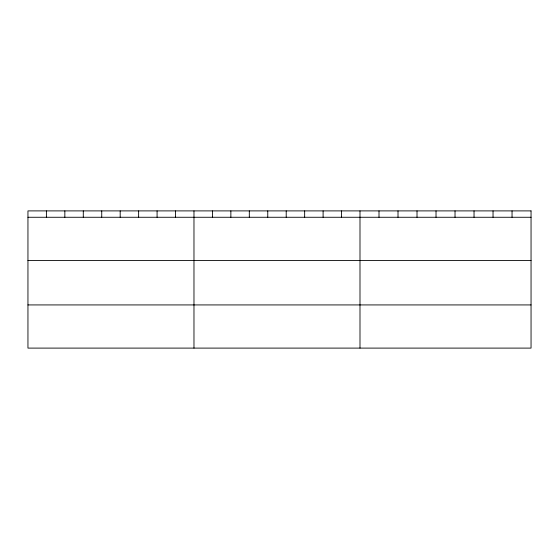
<?xml version="1.0" encoding="UTF-8"?>
<svg xmlns="http://www.w3.org/2000/svg" width="559" height="559" viewBox="0 0 559 559"><rect width="100%" height="100%" fill="white"/><g stroke="black" fill="none" stroke-linecap="round" stroke-linejoin="round"><path stroke-width="0.84" d="M27.95 217.269L531.05 217.269M27.95 260.445L531.05 260.445M27.95 304.928L531.05 304.928M512.044 210.897L512.044 217.269M493.038 210.897L493.038 217.269M474.032 210.897L474.032 217.269M455.026 210.897L455.026 217.269M436.02 210.897L436.02 217.269M417.014 210.897L417.014 217.269M398.008 210.897L398.008 217.269M379.002 210.897L379.002 217.269M359.996 210.897L359.996 348.103M341.549 210.897L341.549 217.269M323.102 210.897L323.102 217.269M304.655 210.897L304.655 217.269M286.208 210.897L286.208 217.269M267.761 210.897L267.761 217.269M249.314 210.897L249.314 217.269M230.867 210.897L230.867 217.269M212.42 210.897L212.42 217.269M193.973 210.897L193.973 348.103M175.526 210.897L175.526 217.269M157.079 210.897L157.079 217.269M138.632 210.897L138.632 217.269M120.185 210.897L120.185 217.269M101.738 210.897L101.738 217.269M83.291 210.897L83.291 217.269M64.844 210.897L64.844 217.269M46.397 210.897L46.397 217.269M531.05 210.897L27.95 210.897L27.95 348.103L531.05 348.103L531.05 210.897"/></g></svg>
